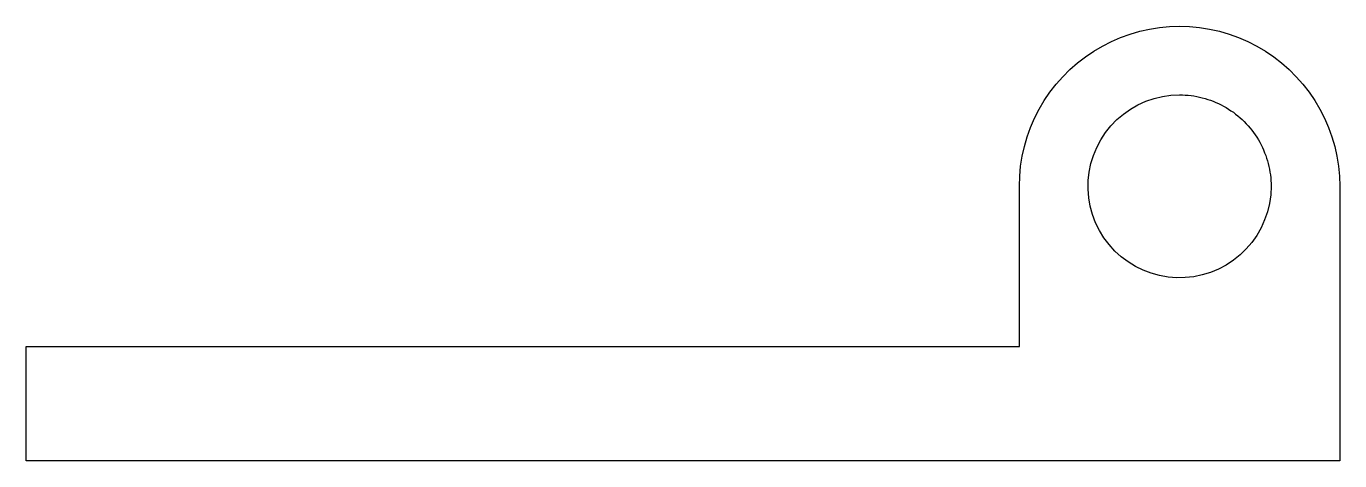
# Model space of a CAD drawing. Header units: metres. Extents: x -41.2 to 16.2, y 0 to 19.
import ezdxf

# ---------------------------------------------------------------- set-up
doc = ezdxf.new("R2010")
doc.units = ezdxf.units.M

msp = doc.modelspace()

# ---------------------------------------------------------------- linework, layer by layer
for points in [[(2.2, 12), (2.214, 12.44), (2.255, 12.877), (2.324, 13.312), (2.42, 13.741), (2.543, 14.163), (2.692, 14.577), (2.866, 14.98), (3.066, 15.372), (3.29, 15.751), (3.537, 16.114), (3.806, 16.462), (4.097, 16.792), (4.408, 17.103), (4.738, 17.394), (5.086, 17.663), (5.449, 17.91), (5.828, 18.134), (6.22, 18.334), (6.623, 18.508), (7.037, 18.657), (7.459, 18.78), (7.888, 18.876), (8.323, 18.945), (8.76, 18.986), (9.2, 19), (9.64, 18.986), (10.077, 18.945), (10.512, 18.876), (10.941, 18.78), (11.363, 18.657), (11.777, 18.508), (12.18, 18.334), (12.572, 18.134), (12.951, 17.91), (13.314, 17.663), (13.662, 17.394), (13.992, 17.103), (14.303, 16.792), (14.594, 16.462), (14.863, 16.114), (15.11, 15.751), (15.334, 15.372), (15.534, 14.98), (15.708, 14.577), (15.857, 14.163), (15.98, 13.741), (16.076, 13.312), (16.145, 12.877), (16.186, 12.44), (16.2, 12)], [(13.2, 12), (13.182, 11.624), (13.129, 11.25), (13.041, 10.884), (12.919, 10.528), (12.764, 10.184), (12.577, 9.857), (12.361, 9.548), (12.116, 9.262), (11.845, 9), (11.551, 8.764), (11.236, 8.557), (10.903, 8.381), (10.555, 8.236), (10.195, 8.126), (9.826, 8.049), (9.451, 8.008), (9.074, 8.002), (8.699, 8.032), (8.327, 8.096), (7.964, 8.196), (7.611, 8.329), (7.273, 8.495), (6.952, 8.692), (6.65, 8.918), (6.372, 9.172), (6.118, 9.45), (5.892, 9.752), (5.695, 10.073), (5.529, 10.411), (5.396, 10.764), (5.296, 11.127), (5.232, 11.499), (5.202, 11.874), (5.208, 12.251), (5.249, 12.626), (5.326, 12.995), (5.436, 13.355), (5.581, 13.703), (5.757, 14.036), (5.964, 14.351), (6.2, 14.645), (6.462, 14.916), (6.748, 15.161), (7.057, 15.377), (7.384, 15.564), (7.728, 15.719), (8.084, 15.841), (8.45, 15.929), (8.824, 15.982), (9.2, 16)], [(9.2, 16), (9.326, 15.998), (9.451, 15.992), (9.576, 15.982), (9.701, 15.968), (9.826, 15.951), (9.95, 15.929), (10.073, 15.904), (10.195, 15.874), (10.316, 15.841), (10.436, 15.804), (10.555, 15.764), (10.672, 15.719), (10.789, 15.671), (10.903, 15.619), (11.016, 15.564), (11.127, 15.505), (11.236, 15.443), (11.343, 15.377), (11.448, 15.308), (11.551, 15.236), (11.652, 15.161), (11.75, 15.082), (11.845, 15), (11.938, 14.916), (12.028, 14.828), (12.116, 14.738), (12.2, 14.645), (12.282, 14.55), (12.361, 14.452), (12.436, 14.351), (12.508, 14.248), (12.577, 14.143), (12.643, 14.036), (12.705, 13.927), (12.764, 13.816), (12.819, 13.703), (12.871, 13.589), (12.919, 13.472), (12.964, 13.355), (13.004, 13.236), (13.041, 13.116), (13.074, 12.995), (13.104, 12.873), (13.129, 12.75), (13.151, 12.626), (13.168, 12.501), (13.182, 12.376), (13.192, 12.251), (13.198, 12.126), (13.2, 12)], [(2.2, 5), (2.2, 5.14), (2.2, 5.28), (2.2, 5.42), (2.2, 5.56), (2.2, 5.7), (2.2, 5.84), (2.2, 5.98), (2.2, 6.12), (2.2, 6.26), (2.2, 6.4), (2.2, 6.54), (2.2, 6.68), (2.2, 6.82), (2.2, 6.96), (2.2, 7.1), (2.2, 7.24), (2.2, 7.38), (2.2, 7.52), (2.2, 7.66), (2.2, 7.8), (2.2, 7.94), (2.2, 8.08), (2.2, 8.22), (2.2, 8.36), (2.2, 8.5), (2.2, 8.64), (2.2, 8.78), (2.2, 8.92), (2.2, 9.06), (2.2, 9.2), (2.2, 9.34), (2.2, 9.48), (2.2, 9.62), (2.2, 9.76), (2.2, 9.9), (2.2, 10.04), (2.2, 10.18), (2.2, 10.32), (2.2, 10.46), (2.2, 10.6), (2.2, 10.74), (2.2, 10.88), (2.2, 11.02), (2.2, 11.16), (2.2, 11.3), (2.2, 11.44), (2.2, 11.58), (2.2, 11.72), (2.2, 11.86), (2.2, 12)], [(2.2, 5), (2.2, 5.14), (2.2, 5.28), (2.2, 5.42), (2.2, 5.56), (2.2, 5.7), (2.2, 5.84), (2.2, 5.98), (2.2, 6.12), (2.2, 6.26), (2.2, 6.4), (2.2, 6.54), (2.2, 6.68), (2.2, 6.82), (2.2, 6.96), (2.2, 7.1), (2.2, 7.24), (2.2, 7.38), (2.2, 7.52), (2.2, 7.66), (2.2, 7.8), (2.2, 7.94), (2.2, 8.08), (2.2, 8.22), (2.2, 8.36), (2.2, 8.5), (2.2, 8.64), (2.2, 8.78), (2.2, 8.92), (2.2, 9.06), (2.2, 9.2), (2.2, 9.34), (2.2, 9.48), (2.2, 9.62), (2.2, 9.76), (2.2, 9.9), (2.2, 10.04), (2.2, 10.18), (2.2, 10.32), (2.2, 10.46), (2.2, 10.6), (2.2, 10.74), (2.2, 10.88), (2.2, 11.02), (2.2, 11.16), (2.2, 11.3), (2.2, 11.44), (2.2, 11.58), (2.2, 11.72), (2.2, 11.86), (2.2, 12)], [(16.2, 12), (16.2, 11.76), (16.2, 11.52), (16.2, 11.28), (16.2, 11.04), (16.2, 10.8), (16.2, 10.56), (16.2, 10.32), (16.2, 10.08), (16.2, 9.84), (16.2, 9.6), (16.2, 9.36), (16.2, 9.12), (16.2, 8.88), (16.2, 8.64), (16.2, 8.4), (16.2, 8.16), (16.2, 7.92), (16.2, 7.68), (16.2, 7.44), (16.2, 7.2), (16.2, 6.96), (16.2, 6.72), (16.2, 6.48), (16.2, 6.24), (16.2, 6), (16.2, 5.76), (16.2, 5.52), (16.2, 5.28), (16.2, 5.04), (16.2, 4.8), (16.2, 4.56), (16.2, 4.32), (16.2, 4.08), (16.2, 3.84), (16.2, 3.6), (16.2, 3.36), (16.2, 3.12), (16.2, 2.88), (16.2, 2.64), (16.2, 2.4), (16.2, 2.16), (16.2, 1.92), (16.2, 1.68), (16.2, 1.44), (16.2, 1.2), (16.2, 0.96), (16.2, 0.72), (16.2, 0.48), (16.2, 0.24), (16.2, 0)], [(-41.2, 0), (-41.2, 0.1), (-41.2, 0.2), (-41.2, 0.3), (-41.2, 0.4), (-41.2, 0.5), (-41.2, 0.6), (-41.2, 0.7), (-41.2, 0.8), (-41.2, 0.9), (-41.2, 1), (-41.2, 1.1), (-41.2, 1.2), (-41.2, 1.3), (-41.2, 1.4), (-41.2, 1.5), (-41.2, 1.6), (-41.2, 1.7), (-41.2, 1.8), (-41.2, 1.9), (-41.2, 2), (-41.2, 2.1), (-41.2, 2.2), (-41.2, 2.3), (-41.2, 2.4), (-41.2, 2.5), (-41.2, 2.6), (-41.2, 2.7), (-41.2, 2.8), (-41.2, 2.9), (-41.2, 3), (-41.2, 3.1), (-41.2, 3.2), (-41.2, 3.3), (-41.2, 3.4), (-41.2, 3.5), (-41.2, 3.6), (-41.2, 3.7), (-41.2, 3.8), (-41.2, 3.9), (-41.2, 4), (-41.2, 4.1), (-41.2, 4.2), (-41.2, 4.3), (-41.2, 4.4), (-41.2, 4.5), (-41.2, 4.6), (-41.2, 4.7), (-41.2, 4.8), (-41.2, 4.9), (-41.2, 5)], [(-41.2, 5), (-40.332, 5), (-39.464, 5), (-38.596, 5), (-37.728, 5), (-36.86, 5), (-35.992, 5), (-35.124, 5), (-34.256, 5), (-33.388, 5), (-32.52, 5), (-31.652, 5), (-30.784, 5), (-29.916, 5), (-29.048, 5), (-28.18, 5), (-27.312, 5), (-26.444, 5), (-25.576, 5), (-24.708, 5), (-23.84, 5), (-22.972, 5), (-22.104, 5), (-21.236, 5), (-20.368, 5), (-19.5, 5), (-18.632, 5), (-17.764, 5), (-16.896, 5), (-16.028, 5), (-15.16, 5), (-14.292, 5), (-13.424, 5), (-12.556, 5), (-11.688, 5), (-10.82, 5), (-9.952, 5), (-9.084, 5), (-8.216, 5), (-7.348, 5), (-6.48, 5), (-5.612, 5), (-4.744, 5), (-3.876, 5), (-3.008, 5), (-2.14, 5), (-1.272, 5), (-0.404, 5), (0.464, 5), (1.332, 5), (2.2, 5)], [(-20, 5), (-19.556, 5), (-19.112, 5), (-18.668, 5), (-18.224, 5), (-17.78, 5), (-17.336, 5), (-16.892, 5), (-16.448, 5), (-16.004, 5), (-15.56, 5), (-15.116, 5), (-14.672, 5), (-14.228, 5), (-13.784, 5), (-13.34, 5), (-12.896, 5), (-12.452, 5), (-12.008, 5), (-11.564, 5), (-11.12, 5), (-10.676, 5), (-10.232, 5), (-9.788, 5), (-9.344, 5), (-8.9, 5), (-8.456, 5), (-8.012, 5), (-7.568, 5), (-7.124, 5), (-6.68, 5), (-6.236, 5), (-5.792, 5), (-5.348, 5), (-4.904, 5), (-4.46, 5), (-4.016, 5), (-3.572, 5), (-3.128, 5), (-2.684, 5), (-2.24, 5), (-1.796, 5), (-1.352, 5), (-0.908, 5), (-0.464, 5), (-0.02, 5), (0.424, 5), (0.868, 5), (1.312, 5), (1.756, 5), (2.2, 5)], [(16.2, 0), (15.052, 0), (13.904, 0), (12.756, 0), (11.608, 0), (10.46, 0), (9.312, 0), (8.164, 0), (7.016, 0), (5.868, 0), (4.72, 0), (3.572, 0), (2.424, 0), (1.276, 0), (0.128, 0), (-1.02, 0), (-2.168, 0), (-3.316, 0), (-4.464, 0), (-5.612, 0), (-6.76, 0), (-7.908, 0), (-9.056, 0), (-10.204, 0), (-11.352, 0), (-12.5, 0), (-13.648, 0), (-14.796, 0), (-15.944, 0), (-17.092, 0), (-18.24, 0), (-19.388, 0), (-20.536, 0), (-21.684, 0), (-22.832, 0), (-23.98, 0), (-25.128, 0), (-26.276, 0), (-27.424, 0), (-28.572, 0), (-29.72, 0), (-30.868, 0), (-32.016, 0), (-33.164, 0), (-34.312, 0), (-35.46, 0), (-36.608, 0), (-37.756, 0), (-38.904, 0), (-40.052, 0), (-41.2, 0)]]:
    msp.add_lwpolyline(points)

doc.saveas('drawing.dxf')
